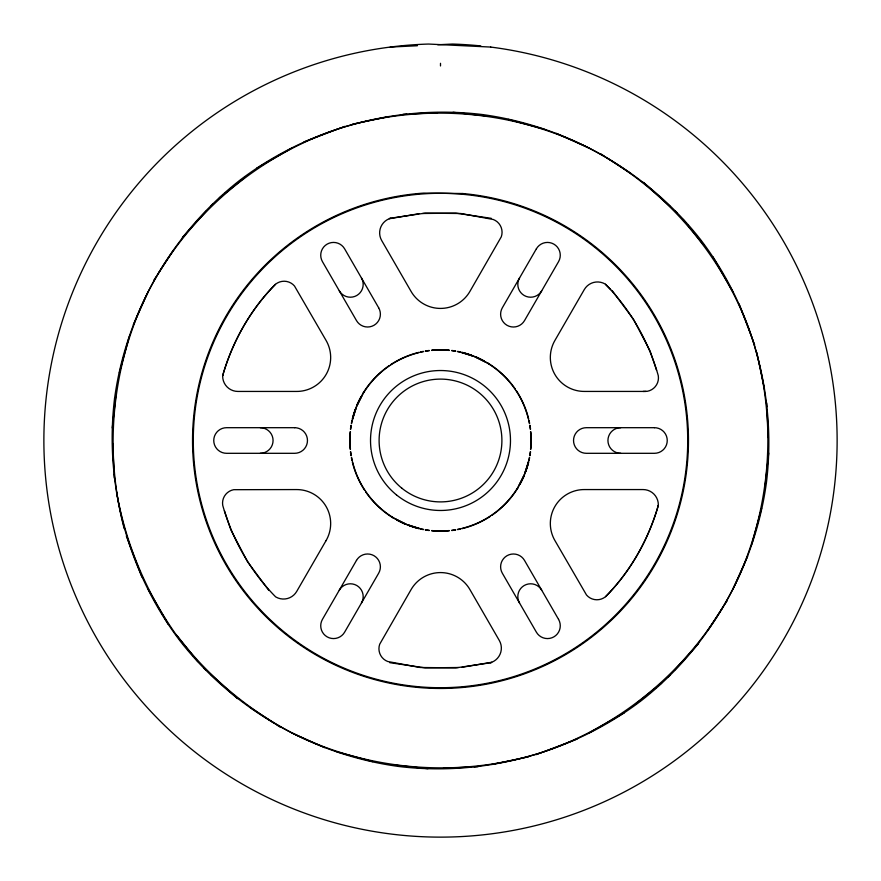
<?xml version="1.0" encoding="UTF-8"?>
<svg xmlns="http://www.w3.org/2000/svg" width="881" height="881" viewBox="0 0 881 881"><rect width="100%" height="100%" fill="white"/><g stroke="black" fill="none" stroke-linecap="round" stroke-linejoin="round"><path stroke-width="1.32" d="M222.695 375.735L222.662 376.198A15.241 15.241 0 0 0 237.903 391.439L296.434 391.439A33.952 33.952 0 0 0 325.981 340.275L294.496 286.006A13.667 13.667 0 0 0 275.489 284.288C250.645 309.187 232.837 341.156 222.871 374.843L222.695 375.735C232.287 341.608 250.556 309.583 275.445 284.332M658.305 505.265L658.338 504.802A15.241 15.241 0 0 0 643.097 489.561L584.566 489.561A33.952 33.952 0 0 0 555.019 540.725L586.504 594.994A13.667 13.667 0 0 0 605.511 596.712C630.289 571.879 648.086 540.009 658.041 506.421L658.305 505.265C648.713 539.392 630.444 571.406 605.555 596.668M112.305 427.946L112.592 425.27M113.175 419.929L116.237 391.858M764.763 489.142L767.825 461.071M768.408 455.73L768.695 453.054M119.364 372.861L129.199 336.751M751.801 544.249L761.636 508.139M352.488 418.354L357.036 404.853L363.633 392.232M528.512 462.646L523.964 476.147L517.367 488.768M116.534 491.807C125.498 542.696 145.497 590.975 175.132 633.296C206.231 674.571 245.964 708.511 291.589 732.761C368.61 771.304 459.75 778.474 541.859 752.451C623.583 725.239 693.094 665.871 732.761 589.411C771.304 512.39 778.474 421.25 752.451 339.141C725.239 257.417 665.871 187.906 589.411 148.239C512.39 109.696 421.25 102.526 339.141 128.549C257.417 155.761 187.906 215.129 148.239 291.589C111.799 364.503 103.54 449.916 124.21 528.655M133.35 324.693L148.239 291.589M732.761 589.411L747.65 556.307M362.862 394.038L356.541 406.747L352.301 420.303A90.49 90.49 0 0 0 351.629 423.497M518.138 486.962L524.459 474.253L528.699 460.697A90.49 90.49 0 0 0 529.371 457.503M153.779 280.312L155.981 276.942M157.457 274.696L173.667 249.951M707.333 631.049L723.543 606.304M725.019 604.058L727.221 600.688M182.367 237.43L206.76 210.559M211.055 205.813L212.717 203.985M668.283 677.015L669.945 675.187M674.24 670.441L698.633 643.571M219.402 197.873L222.552 195.34M224.644 193.655L245.601 176.817M635.399 704.183L656.356 687.345M658.448 685.66L661.598 683.127M256.58 168.271L291.589 148.239M589.411 732.761L624.42 712.729M390.404 218.235L387.266 219.688A15.241 15.241 0 0 0 381.682 240.513L410.953 291.204A33.952 33.952 0 0 0 470.036 291.204L501.289 236.813A13.667 13.667 0 0 0 493.283 219.501L460.862 213.51L425.105 213.125L389.721 218.334M490.596 662.765L493.734 661.312A15.241 15.241 0 0 0 499.318 640.487L470.047 589.796A33.952 33.952 0 0 0 410.964 589.796L379.711 644.187A13.667 13.667 0 0 0 387.717 661.499L420.138 667.49L455.895 667.875L491.279 662.666M303.945 141.896L344.923 126.357M536.077 754.643L577.055 739.104M352.345 124.21L389.193 116.534M491.807 764.466L528.655 756.79M389.303 218.741L418.871 213.731M462.129 667.269L491.697 662.259M390.261 47.067L417.396 45.746M437.747 44.766L452.427 44.05A396.626 396.626 0 0 1 480.795 45.922M402.903 114.321L406.934 114.123M410.964 113.924L437.813 112.625M443.187 768.375L470.036 767.076M474.066 766.877L478.097 766.679M422.638 213.488L455.895 213.125L491.279 218.334M432.395 350.098L446.634 349.944A90.754 90.754 0 0 1 449.211 350.164M458.362 667.512L425.105 667.875L389.721 662.666M646.114 391.428L584.555 391.428A33.952 33.952 0 0 1 555.019 340.264L584.29 289.574A15.241 15.241 0 0 1 605.104 283.99L610.687 289.574M448.605 350.098L434.366 349.944A90.754 90.754 0 0 0 431.789 350.164M643.097 391.428L647.293 391.307A13.667 13.667 0 0 0 658.283 375.702C648.702 341.553 630.4 309.528 605.489 284.266M453.054 112.305L455.73 112.592M461.071 113.175L489.142 116.237M391.858 764.763L419.929 767.825M425.27 768.408L427.946 768.695M508.139 119.364L544.249 129.199M336.751 751.801L372.861 761.636M462.646 352.488L476.147 357.036L488.768 363.633M418.354 528.512L404.853 523.964L392.232 517.367M556.307 133.35L589.411 148.239M291.589 732.761L324.693 747.65M486.962 362.862L474.253 356.541L460.697 352.301A90.49 90.49 0 0 0 457.503 351.629M394.038 518.138L406.747 524.459L420.303 528.699A90.49 90.49 0 0 0 423.497 529.371M600.688 153.779L604.058 155.981M606.304 157.457L631.049 173.667M249.951 707.333L274.696 723.543M276.942 725.019L280.312 727.221M643.571 182.367L670.441 206.76M675.187 211.055L677.015 212.717M203.985 668.283L205.813 669.945M210.559 674.24L237.43 698.633M683.127 219.402L685.66 222.552M687.345 224.644L704.183 245.601M176.817 635.399L193.655 656.356M195.34 658.448L197.873 661.598M612.174 290.609L633.505 319.307L650.09 350.99L656.587 370.284M268.826 590.391L247.495 561.693L230.91 530.01L224.413 510.716M712.729 256.58L732.761 291.589M148.239 589.411L168.271 624.42M739.104 303.945L754.643 344.923M126.357 536.077L141.896 577.055M756.79 352.345L764.466 389.193M766.679 402.903L766.877 406.934M767.076 410.964L768.375 437.813M112.625 443.187L113.924 470.036M114.123 474.066L114.321 478.097M440.5 63.311L440.5 65.954M530.56 431.778A90.49 90.49 0 0 1 530.56 449.222M530.274 451.788A90.49 90.49 0 0 1 529.712 455.631M528.402 461.952A90.49 90.49 0 0 1 525.175 472.414M523.964 475.443A90.49 90.49 0 0 1 519.438 484.737M517.477 488.063A90.49 90.49 0 0 1 461.952 528.402M460.697 528.699A90.49 90.49 0 0 1 457.503 529.371M455.631 529.712A90.49 90.49 0 0 1 451.788 530.274M449.222 530.56A90.49 90.49 0 0 1 431.778 530.56M429.212 530.274A90.49 90.49 0 0 1 425.369 529.712M419.048 528.402A90.49 90.49 0 0 1 408.586 525.175M405.557 523.964A90.49 90.49 0 0 1 396.263 519.438M392.937 517.477A90.49 90.49 0 0 1 352.598 461.952M352.301 460.697A90.49 90.49 0 0 1 351.629 457.503M351.288 455.631A90.49 90.49 0 0 1 350.726 451.788M350.44 449.222A90.49 90.49 0 0 1 350.44 431.778M350.726 429.212A90.49 90.49 0 0 1 351.288 425.369M352.598 419.048A90.49 90.49 0 0 1 355.825 408.586M357.036 405.557A90.49 90.49 0 0 1 361.562 396.263M363.523 392.937A90.49 90.49 0 0 1 419.048 352.598M420.303 352.301A90.49 90.49 0 0 1 423.497 351.629M425.369 351.288A90.49 90.49 0 0 1 429.212 350.726M431.778 350.44A90.49 90.49 0 0 1 449.222 350.44M451.788 350.726A90.49 90.49 0 0 1 455.631 351.288M461.952 352.598A90.49 90.49 0 0 1 472.414 355.825M475.443 357.036A90.49 90.49 0 0 1 484.737 361.562M488.063 363.523A90.49 90.49 0 0 1 528.402 419.048M528.699 420.303A90.49 90.49 0 0 1 529.371 423.497M529.712 425.369A90.49 90.49 0 0 1 530.274 429.212M530.836 431.789A90.754 90.754 0 0 1 530.836 449.211M530.549 451.788A90.754 90.754 0 0 1 529.988 455.642M529.635 457.591A90.754 90.754 0 0 1 528.974 460.719M528.677 461.974A90.754 90.754 0 0 1 525.66 471.897M524.239 475.509A90.754 90.754 0 0 1 519.988 484.297M517.731 488.173A90.754 90.754 0 0 1 492.005 515.231M490.365 516.332A90.754 90.754 0 0 1 461.974 528.677M460.719 528.974A90.754 90.754 0 0 1 457.591 529.635M455.642 529.988A90.754 90.754 0 0 1 451.788 530.549M449.211 530.836A90.754 90.754 0 0 1 431.789 530.836M429.212 530.549A90.754 90.754 0 0 1 425.358 529.988M423.409 529.635A90.754 90.754 0 0 1 420.281 528.974M419.026 528.677A90.754 90.754 0 0 1 409.103 525.66M405.491 524.239A90.754 90.754 0 0 1 396.703 519.988M392.827 517.731A90.754 90.754 0 0 1 365.769 492.005M364.668 490.365A90.754 90.754 0 0 1 352.323 461.974M352.026 460.719A90.754 90.754 0 0 1 351.365 457.591M351.012 455.642A90.754 90.754 0 0 1 350.451 451.788M350.164 449.211A90.754 90.754 0 0 1 350.164 431.789M350.451 429.212A90.754 90.754 0 0 1 351.012 425.358M351.365 423.409A90.754 90.754 0 0 1 352.026 420.281M352.323 419.026A90.754 90.754 0 0 1 355.34 409.103M356.761 405.491A90.754 90.754 0 0 1 361.012 396.703M363.269 392.827A90.754 90.754 0 0 1 388.995 365.769M390.635 364.668A90.754 90.754 0 0 1 419.026 352.323M420.281 352.026A90.754 90.754 0 0 1 423.409 351.365M425.358 351.012A90.754 90.754 0 0 1 429.212 350.451M451.788 350.451A90.754 90.754 0 0 1 455.642 351.012M457.591 351.365A90.754 90.754 0 0 1 460.719 352.026M461.974 352.323A90.754 90.754 0 0 1 471.897 355.34M475.509 356.761A90.754 90.754 0 0 1 484.297 361.012M488.173 363.269A90.754 90.754 0 0 1 515.231 388.995M516.332 390.635A90.754 90.754 0 0 1 528.677 419.026M528.974 420.281A90.754 90.754 0 0 1 529.635 423.409M529.988 425.358A90.754 90.754 0 0 1 530.549 429.212M541.716 290.807A12.808 12.808 0 0 1 524.217 295.498A12.808 12.808 0 0 1 519.537 278M361.463 278A12.808 12.808 0 0 1 356.783 295.498A12.808 12.808 0 0 1 339.284 290.807M620.742 453.308A12.808 12.808 0 0 1 607.934 440.5A12.808 12.808 0 0 1 620.742 427.692M519.537 603A12.808 12.808 0 0 1 524.217 585.502A12.808 12.808 0 0 1 541.716 590.193M260.258 427.692A12.808 12.808 0 0 1 273.066 440.5A12.808 12.808 0 0 1 260.258 453.308M339.284 590.193A12.808 12.808 0 0 1 356.783 585.502A12.808 12.808 0 0 1 361.463 603M114.508 398.873C104.2 484.561 128.252 572.936 180.561 641.577C233.85 709.447 313.35 754.94 398.873 766.492C484.561 776.8 572.936 752.748 641.577 700.439C709.447 647.15 754.94 567.65 766.492 482.127C776.8 396.439 752.748 308.064 700.439 239.423C647.15 171.553 567.65 126.06 482.127 114.508C396.439 104.2 308.064 128.252 239.423 180.561C171.553 233.85 126.06 313.35 114.508 398.873M325.981 540.736L296.71 591.426A15.241 15.241 0 0 1 275.896 597.01L275.511 596.734C250.6 571.472 232.298 539.447 222.717 505.298A13.667 13.667 0 0 1 233.707 489.693L296.445 489.572A33.952 33.952 0 0 1 325.981 540.736M356.486 560.393L322.435 619.376A12.808 12.808 0 0 0 327.137 636.864A12.808 12.808 0 0 0 344.625 632.173L378.676 573.19A12.808 12.808 0 0 0 373.985 555.702A12.808 12.808 0 0 0 356.486 560.393M536.375 248.827L502.324 307.81A12.808 12.808 0 0 0 507.016 325.298A12.808 12.808 0 0 0 524.514 320.607L558.565 261.624A12.808 12.808 0 0 0 553.863 244.136A12.808 12.808 0 0 0 536.375 248.827M294.661 427.692L226.56 427.692A12.808 12.808 0 0 0 213.753 440.5A12.808 12.808 0 0 0 226.571 453.308L294.672 453.308A12.808 12.808 0 0 0 307.469 440.5A12.808 12.808 0 0 0 294.661 427.692M654.429 427.692L586.328 427.692A12.808 12.808 0 0 0 573.531 440.5A12.808 12.808 0 0 0 586.339 453.308L654.44 453.308A12.808 12.808 0 0 0 667.247 440.5A12.808 12.808 0 0 0 654.429 427.692M462.657 193.523L423.75 193.104A247.968 247.968 0 0 0 227.672 567.749A247.968 247.968 0 0 0 650.497 572.364A247.968 247.968 0 0 0 462.657 193.523M490.739 47.067L428.573 44.05A396.626 396.626 0 0 0 43.973 431.668A396.626 396.626 0 0 0 410.92 836.025A396.626 396.626 0 0 0 833.933 490.739A396.626 396.626 0 0 0 490.739 47.067M378.676 307.799L344.614 248.816A12.808 12.808 0 0 0 327.126 244.136A12.808 12.808 0 0 0 322.446 261.635L356.497 320.607A12.808 12.808 0 0 0 373.996 325.287A12.808 12.808 0 0 0 378.676 307.799M558.554 619.365L524.503 560.393A12.808 12.808 0 0 0 507.004 555.713A12.808 12.808 0 0 0 502.324 573.201L536.386 632.184A12.808 12.808 0 0 0 553.874 636.864A12.808 12.808 0 0 0 558.554 619.365M396.461 494.88A69.973 69.973 0 0 0 509.614 451.446A69.973 69.973 0 0 0 415.425 375.174A69.973 69.973 0 0 0 396.461 494.88M298.263 642.701A247.22 247.22 0 0 0 686.728 462.591A247.22 247.22 0 0 0 336.509 216.219A247.22 247.22 0 0 0 298.263 642.701M401.857 488.217A61.406 61.406 0 0 0 501.146 450.103A61.406 61.406 0 0 0 418.497 383.18A61.406 61.406 0 0 0 401.857 488.217"/></g></svg>
